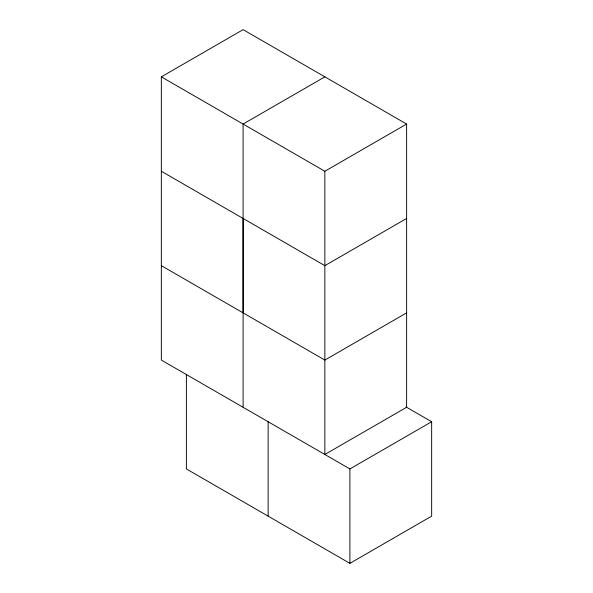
<?xml version="1.0" encoding="UTF-8"?>
<svg xmlns="http://www.w3.org/2000/svg" width="593" height="593" viewBox="0 0 593 593"><rect width="100%" height="100%" fill="white"/><g stroke="black" fill="none" stroke-linecap="round" stroke-linejoin="round"><path stroke-width="0.89" d="M243.1 312.874L243.1 218.461M161.34 76.853L243.1 29.65L406.613 124.056L406.613 407.28L324.853 454.483L324.853 171.258L161.34 76.853L161.34 360.077L349.9 468.944L431.66 421.742L431.66 516.147L349.9 563.35L186.387 468.944L186.387 374.539M324.86 76.853L243.1 124.056L243.1 407.28M324.853 171.258L406.613 124.056M406.613 218.461L324.853 265.664L161.34 171.258M406.613 312.874L324.853 360.077L161.34 265.671M406.012 406.931L431.66 421.742M349.9 468.944L349.9 563.35M268.147 421.742L268.147 516.147"/></g></svg>
